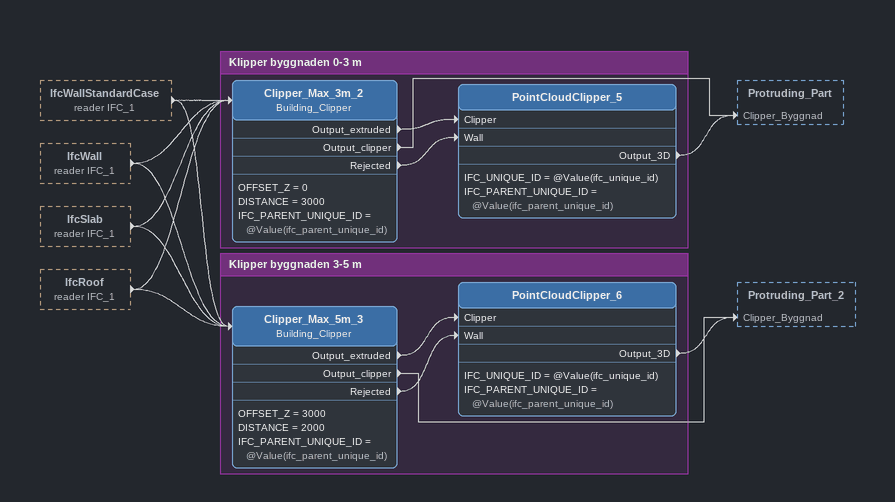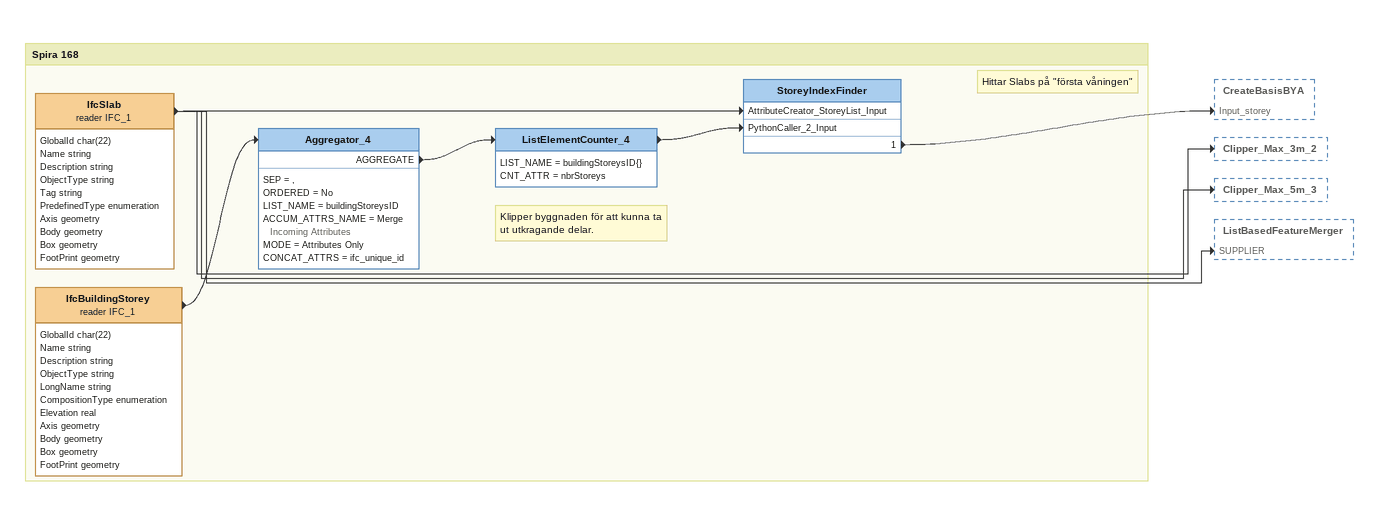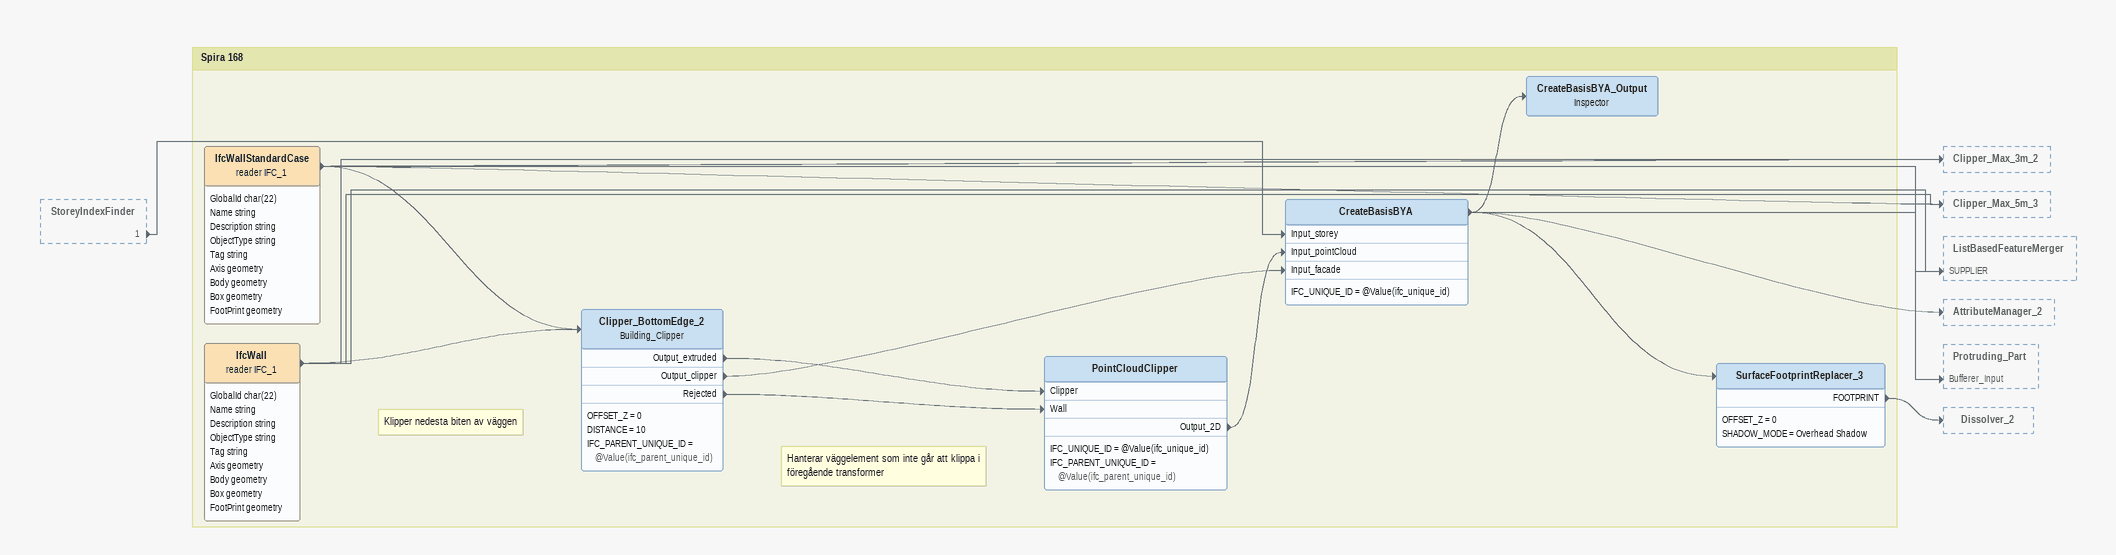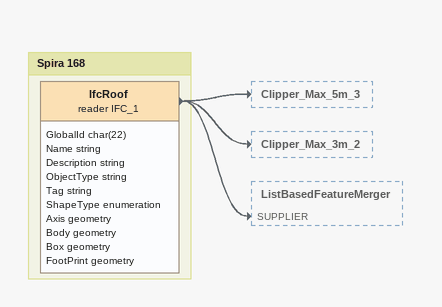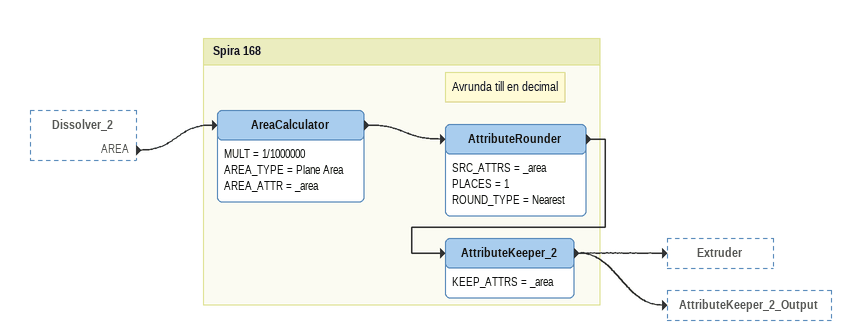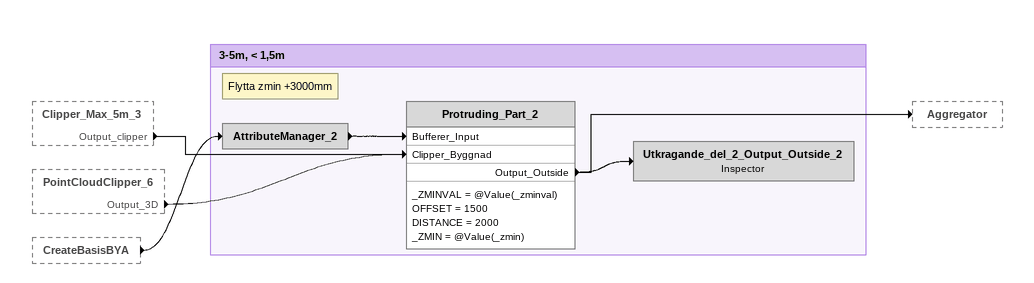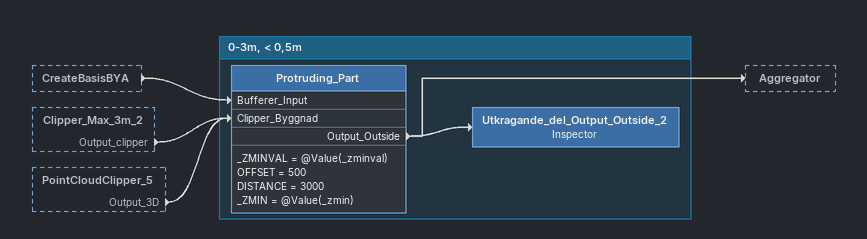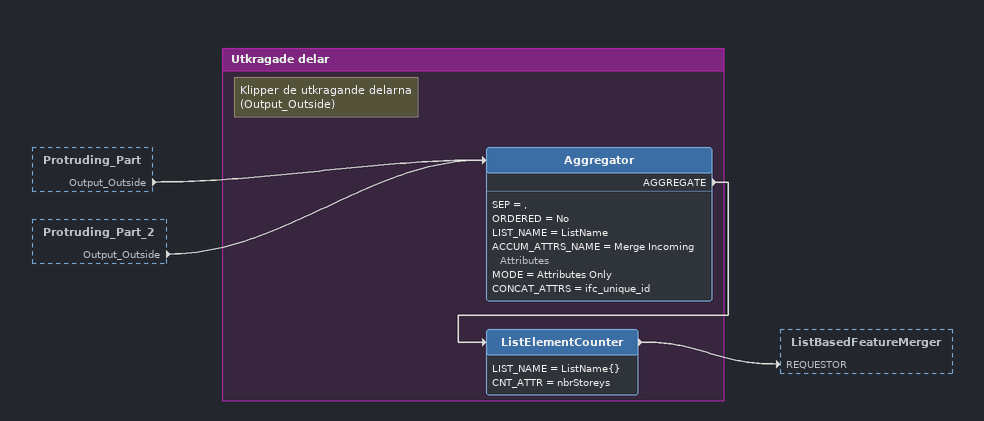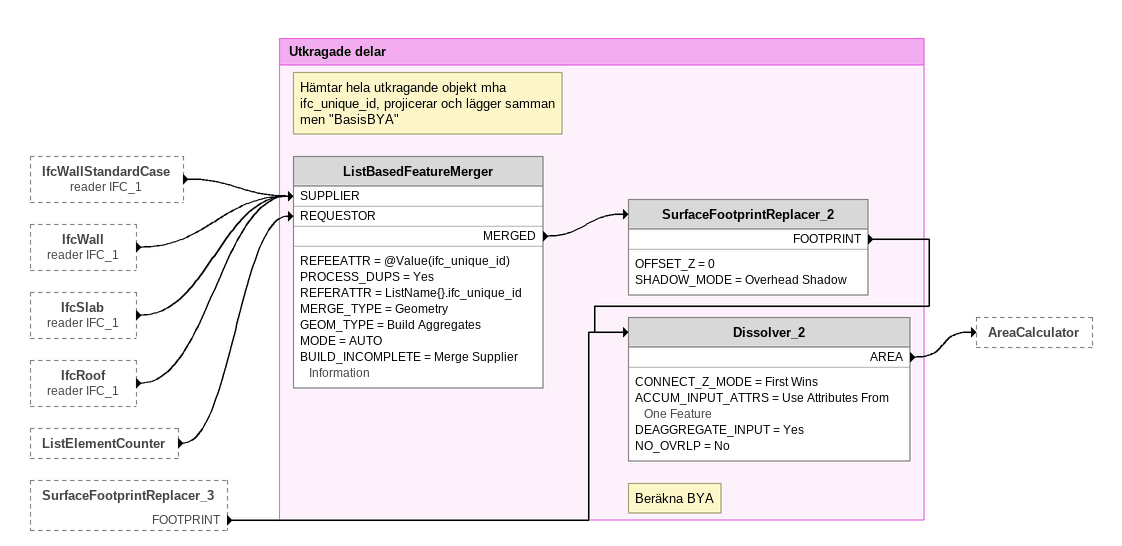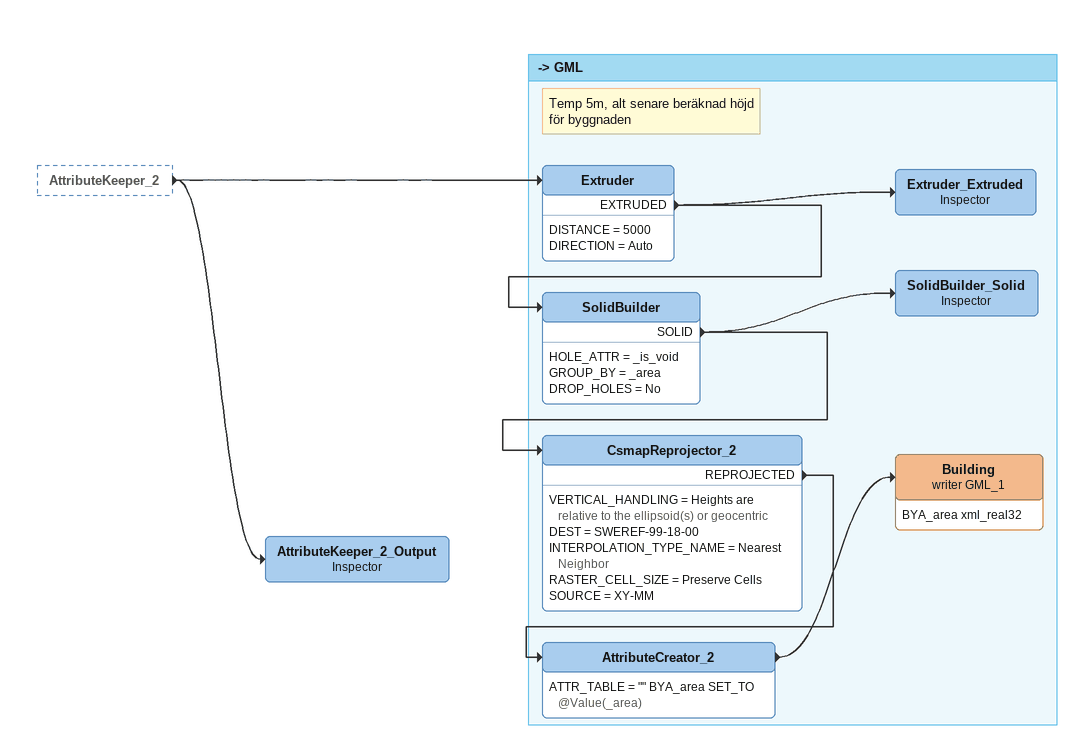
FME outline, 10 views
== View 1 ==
IfcWallStandardCase (reader IFC_1) [outside]
    -> Clipper_Max_3m_2
    -> Clipper_Max_5m_3
IfcWall (reader IFC_1) [outside]
    -> Clipper_Max_3m_2
    -> Clipper_Max_5m_3
IfcSlab (reader IFC_1) [outside]
    -> Clipper_Max_3m_2
    -> Clipper_Max_5m_3
IfcRoof (reader IFC_1) [outside]
    -> Clipper_Max_5m_3
    -> Clipper_Max_3m_2

Bookmark: Klipper byggnaden 0-3 m
Clipper_Max_3m_2: Building_Clipper
    OFFSET_Z = 0
    DISTANCE = 3000
    IFC_PARENT_UNIQUE_ID = @Value(ifc_parent_unique_id)
    Output_extruded -> PointCloudClipper_5 [Clipper]
    Output_clipper -> Protruding_Part [Clipper_Byggnad]
    Rejected -> PointCloudClipper_5 [Wall]
PointCloudClipper_5
    IFC_UNIQUE_ID = @Value(ifc_unique_id)
    IFC_PARENT_UNIQUE_ID = @Value(ifc_parent_unique_id)
    Output_3D -> Protruding_Part [Clipper_Byggnad]

Bookmark: Klipper byggnaden 3-5 m
Clipper_Max_5m_3: Building_Clipper
    OFFSET_Z = 3000
    DISTANCE = 2000
    IFC_PARENT_UNIQUE_ID = @Value(ifc_parent_unique_id)
    Output_extruded -> PointCloudClipper_6 [Clipper]
    Output_clipper -> Protruding_Part_2 [Clipper_Byggnad]
    Rejected -> PointCloudClipper_6 [Wall]
PointCloudClipper_6
    IFC_UNIQUE_ID = @Value(ifc_unique_id)
    IFC_PARENT_UNIQUE_ID = @Value(ifc_parent_unique_id)
    Output_3D -> Protruding_Part_2 [Clipper_Byggnad]

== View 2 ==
Bookmark: Spira 168
IfcSlab (reader IFC_1)
    attributes: GlobalId char(22), Name string, Description string, ObjectType string, Tag string, PredefinedType enumeration, Axis geometry, Body geometry, Box geometry, FootPrint geometry
    -> Clipper_Max_3m_2
    -> Clipper_Max_5m_3
    -> ListBasedFeatureMerger [SUPPLIER]
    -> StoreyIndexFinder [AttributeCreator_StoreyList_Input]
IfcBuildingStorey (reader IFC_1)
    attributes: GlobalId char(22), Name string, Description string, ObjectType string, LongName string, CompositionType enumeration, Elevation real, Axis geometry, Body geometry, Box geometry, FootPrint geometry
    -> Aggregator_4
Aggregator_4
    SEP = ,
    ORDERED = No
    LIST_NAME = buildingStoreysID
    ACCUM_ATTRS_NAME = Merge Incoming Attributes
    MODE = Attributes Only
    CONCAT_ATTRS = ifc_unique_id
    AGGREGATE -> ListElementCounter_4
Note: Klipper byggnaden för att kunna ta ut utkragande delar.
ListElementCounter_4
    LIST_NAME = buildingStoreysID{}
    CNT_ATTR = nbrStoreys
    -> StoreyIndexFinder [PythonCaller_2_Input]
Note: Hittar Slabs på "första våningen"
StoreyIndexFinder
    1 -> CreateBasisBYA [Input_storey]

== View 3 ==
StoreyIndexFinder [outside]
    1 -> CreateBasisBYA [Input_storey]

Bookmark: Spira 168
IfcWallStandardCase (reader IFC_1)
    attributes: GlobalId char(22), Name string, Description string, ObjectType string, Tag string, Axis geometry, Body geometry, Box geometry, FootPrint geometry
    -> Clipper_BottomEdge_2
    -> Clipper_Max_3m_2
    -> Clipper_Max_5m_3
    -> ListBasedFeatureMerger [SUPPLIER]
IfcWall (reader IFC_1)
    attributes: GlobalId char(22), Name string, Description string, ObjectType string, Tag string, Axis geometry, Body geometry, Box geometry, FootPrint geometry
    -> Clipper_BottomEdge_2
    -> Clipper_Max_3m_2
    -> Clipper_Max_5m_3
    -> ListBasedFeatureMerger [SUPPLIER]
Note: Klipper nedesta biten av väggen
Clipper_BottomEdge_2: Building_Clipper
    OFFSET_Z = 0
    DISTANCE = 10
    IFC_PARENT_UNIQUE_ID = @Value(ifc_parent_unique_id)
    Output_extruded -> PointCloudClipper [Clipper]
    Output_clipper -> CreateBasisBYA [Input_facade]
    Rejected -> PointCloudClipper [Wall]
Note: Hanterar väggelement som inte går att klippa i föregående transformer
PointCloudClipper
    IFC_UNIQUE_ID = @Value(ifc_unique_id)
    IFC_PARENT_UNIQUE_ID = @Value(ifc_parent_unique_id)
    Output_2D -> CreateBasisBYA [Input_pointCloud]
CreateBasisBYA
    IFC_UNIQUE_ID = @Value(ifc_unique_id)
    -> AttributeManager_2
    -> Protruding_Part [Bufferer_Input]
    -> CreateBasisBYA_Output
    -> SurfaceFootprintReplacer_3
CreateBasisBYA_Output: Inspector
SurfaceFootprintReplacer_3
    OFFSET_Z = 0
    SHADOW_MODE = Overhead Shadow
    FOOTPRINT -> Dissolver_2

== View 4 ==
Bookmark: Spira 168
IfcRoof (reader IFC_1)
    attributes: GlobalId char(22), Name string, Description string, ObjectType string, Tag string, ShapeType enumeration, Axis geometry, Body geometry, Box geometry, FootPrint geometry
    -> Clipper_Max_5m_3
    -> Clipper_Max_3m_2
    -> ListBasedFeatureMerger [SUPPLIER]

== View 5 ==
Dissolver_2 [outside]
    AREA -> AreaCalculator

Bookmark: Spira 168
AreaCalculator
    MULT = 1/1000000
    AREA_TYPE = Plane Area
    AREA_ATTR = _area
    -> AttributeRounder
Note: Avrunda till en decimal
AttributeRounder
    SRC_ATTRS = _area
    PLACES = 1
    ROUND_TYPE = Nearest
    -> AttributeKeeper_2
AttributeKeeper_2
    KEEP_ATTRS = _area
    -> Extruder
    -> AttributeKeeper_2_Output

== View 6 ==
Clipper_Max_5m_3 [outside]
    Output_clipper -> Protruding_Part_2 [Clipper_Byggnad]
PointCloudClipper_6 [outside]
    Output_3D -> Protruding_Part_2 [Clipper_Byggnad]
CreateBasisBYA [outside]
    -> AttributeManager_2

Bookmark: 3-5m, < 1,5m
Note: Flytta zmin +3000mm
AttributeManager_2
    -> Protruding_Part_2 [Bufferer_Input]
Protruding_Part_2
    _ZMINVAL = @Value(_zminval)
    OFFSET = 1500
    DISTANCE = 2000
    _ZMIN = @Value(_zmin)
    Output_Outside -> Utkragande_del_2_Output_Outside_2
    Output_Outside -> Aggregator
Utkragande_del_2_Output_Outside_2: Inspector

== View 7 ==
CreateBasisBYA [outside]
    -> Protruding_Part [Bufferer_Input]
Clipper_Max_3m_2 [outside]
    Output_clipper -> Protruding_Part [Clipper_Byggnad]
PointCloudClipper_5 [outside]
    Output_3D -> Protruding_Part [Clipper_Byggnad]

Bookmark: 0-3m, < 0,5m
Protruding_Part
    _ZMINVAL = @Value(_zminval)
    OFFSET = 500
    DISTANCE = 3000
    _ZMIN = @Value(_zmin)
    Output_Outside -> Utkragande_del_Output_Outside_2
    Output_Outside -> Aggregator
Utkragande_del_Output_Outside_2: Inspector

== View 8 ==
Protruding_Part [outside]
    Output_Outside -> Aggregator
Protruding_Part_2 [outside]
    Output_Outside -> Aggregator

Bookmark: Utkragade delar
Note: Klipper de utkragande delarna (Output_Outside)
Aggregator
    SEP = ,
    ORDERED = No
    LIST_NAME = ListName
    ACCUM_ATTRS_NAME = Merge Incoming Attributes
    MODE = Attributes Only
    CONCAT_ATTRS = ifc_unique_id
    AGGREGATE -> ListElementCounter
ListElementCounter
    LIST_NAME = ListName{}
    CNT_ATTR = nbrStoreys
    -> ListBasedFeatureMerger [REQUESTOR]

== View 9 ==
IfcWallStandardCase (reader IFC_1) [outside]
    -> ListBasedFeatureMerger [SUPPLIER]
IfcWall (reader IFC_1) [outside]
    -> ListBasedFeatureMerger [SUPPLIER]
IfcSlab (reader IFC_1) [outside]
    -> ListBasedFeatureMerger [SUPPLIER]
IfcRoof (reader IFC_1) [outside]
    -> ListBasedFeatureMerger [SUPPLIER]
ListElementCounter [outside]
    -> ListBasedFeatureMerger [REQUESTOR]
SurfaceFootprintReplacer_3 [outside]
    FOOTPRINT -> Dissolver_2

Bookmark: Utkragade delar
Note: Hämtar hela utkragande objekt mha ifc_unique_id, projicerar och lägger samman men "BasisBYA"
ListBasedFeatureMerger
    REFEEATTR = @Value(ifc_unique_id)
    PROCESS_DUPS = Yes
    REFERATTR = ListName{}.ifc_unique_id
    MERGE_TYPE = Geometry
    GEOM_TYPE = Build Aggregates
    MODE = AUTO
    BUILD_INCOMPLETE = Merge Supplier Information
    MERGED -> SurfaceFootprintReplacer_2
SurfaceFootprintReplacer_2
    OFFSET_Z = 0
    SHADOW_MODE = Overhead Shadow
    FOOTPRINT -> Dissolver_2
Note: Beräkna BYA
Dissolver_2
    CONNECT_Z_MODE = First Wins
    ACCUM_INPUT_ATTRS = Use Attributes From One Feature
    DEAGGREGATE_INPUT = Yes
    NO_OVRLP = No
    AREA -> AreaCalculator

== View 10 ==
AttributeKeeper_2 [outside]
    -> Extruder
    -> AttributeKeeper_2_Output
AttributeKeeper_2_Output: Inspector

Bookmark: -> GML
Note: Temp 5m, alt senare beräknad höjd / för byggnaden
Extruder
    DISTANCE = 5000
    DIRECTION = Auto
    EXTRUDED -> Extruder_Extruded
    EXTRUDED -> SolidBuilder
Extruder_Extruded: Inspector
SolidBuilder
    HOLE_ATTR = _is_void
    GROUP_BY = _area
    DROP_HOLES = No
    SOLID -> SolidBuilder_Solid
    SOLID -> CsmapReprojector_2
SolidBuilder_Solid: Inspector
CsmapReprojector_2
    VERTICAL_HANDLING = Heights are relative to the ellipsoid(s) or geocentric
    DEST = SWEREF-99-18-00
    INTERPOLATION_TYPE_NAME = Nearest Neighbor
    RASTER_CELL_SIZE = Preserve Cells
    SOURCE = XY-MM
    REPROJECTED -> AttributeCreator_2
AttributeCreator_2
    ATTR_TABLE = "" BYA_area SET_TO @Value(_area)
    -> Building (writer GML_1)
Building (writer GML_1)
    attributes: BYA_area xml_real32
